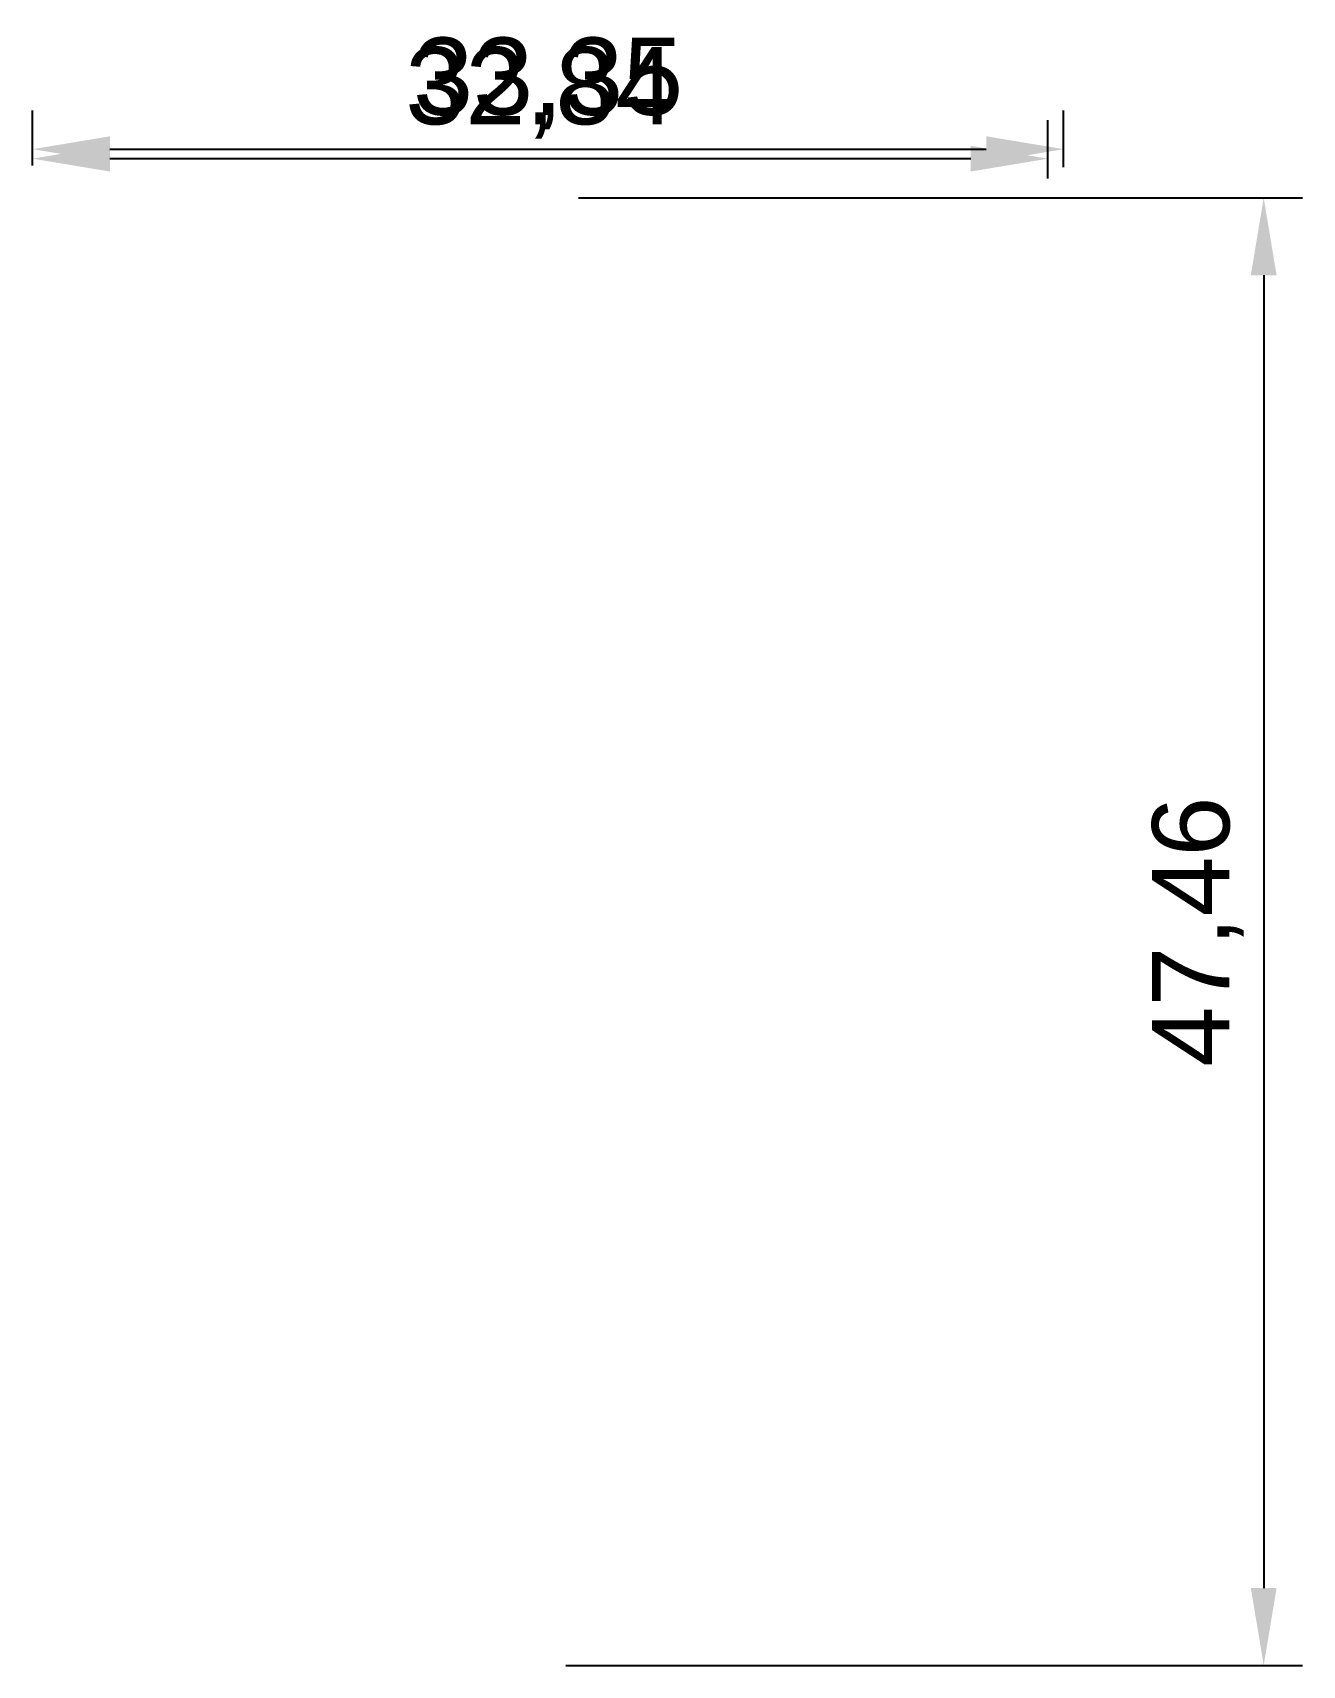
# Model space of a CAD drawing. Header units: millimetres. Extents: x -30 to 11.1, y -43 to 9.8.
import ezdxf

# ---------------------------------------------------------------- set-up
doc = ezdxf.new("R2010")
doc.units = ezdxf.units.MM
doc.styles.get("Standard").update_dxf_attribs({"font": 'arial.ttf'})
doc.dimstyles.new('ISO-25', dxfattribs={"dimtxt": 2.5, "dimasz": 2.5, "dimexe": 1.25, "dimexo": 0.625, "dimtad": 1, "dimtxsty": 'Standard', "dimcen": 2.5, "dimadec": 0, "dimazin": 0, "dimtfac": 1, "dimtmove": 0, "dimatfit": 3, "dimfxl": 1, "dimarcsym": 0})

# ---------------------------------------------------------------- blocks, each defined once
blk = doc.blocks.new('*D1')
at = {"color": 0, "lineweight": -2, "transparency": 16777216}
for p, q in [((-30.003, 5.488), (-30.003, 6.956)), ((2.84, 5.061), (2.84, 6.956)), ((-27.503, 5.706), (0.34, 5.706))]:
    blk.add_line(p, q, dxfattribs=at)
at = {"color": 0, "transparency": 16777216}
for points in [[(-27.503, 6.122), (-27.503, 5.289), (-30.003, 5.706)], [(0.34, 6.122), (0.34, 5.289), (2.84, 5.706)]]:
    blk.add_solid(points, dxfattribs=at)
at = {"layer": 'Defpoints', "color": 0, "transparency": 16777216}
for p in [(2.84, 5.706), (-30.003, 4.863), (2.84, 4.436)]:
    blk.add_point(p, dxfattribs=at)
at = {"color": 0, "transparency": 16777216, "insert": (-13.582, 7.833), "char_height": 2.5, "attachment_point": 5}
blk.add_mtext('32,84', dxfattribs=at)
blk = doc.blocks.new('*D2')
at = {"color": 0, "lineweight": -2, "transparency": 16777216}
for p, q in [((-12.35, 4.437), (11.068, 4.437)), ((9.818, 1.937), (9.818, -40.521)), ((-12.758, -43.021), (11.068, -43.021))]:
    blk.add_line(p, q, dxfattribs=at)
at = {"color": 0, "transparency": 16777216}
for points in [[(9.401, 1.937), (10.235, 1.937), (9.818, 4.437)], [(9.401, -40.521), (10.235, -40.521), (9.818, -43.021)]]:
    blk.add_solid(points, dxfattribs=at)
at = {"layer": 'Defpoints', "color": 0, "transparency": 16777216}
for p in [(-12.975, 4.437), (-13.383, -43.021), (9.818, -43.021)]:
    blk.add_point(p, dxfattribs=at)
at = {"color": 0, "transparency": 16777216, "insert": (7.691, -19.292), "char_height": 2.5, "attachment_point": 5, "rotation": 90}
blk.add_mtext('47,46', dxfattribs=at)
blk = doc.blocks.new('*D5')
at = {"color": 0, "lineweight": -2, "transparency": 16777216}
for p, q in [((-30.003, 5.488), (-30.003, 7.263)), ((3.343, 5.432), (3.343, 7.263)), ((-27.503, 6.013), (0.843, 6.013))]:
    blk.add_line(p, q, dxfattribs=at)
at = {"color": 0, "transparency": 16777216}
for points in [[(-27.503, 6.43), (-27.503, 5.596), (-30.003, 6.013)], [(0.843, 6.43), (0.843, 5.596), (3.343, 6.013)]]:
    blk.add_solid(points, dxfattribs=at)
at = {"layer": 'Defpoints', "color": 0, "transparency": 16777216}
for p in [(3.343, 6.013), (-30.003, 4.863), (3.343, 4.807)]:
    blk.add_point(p, dxfattribs=at)
at = {"color": 0, "transparency": 16777216, "insert": (-13.33, 8.14), "char_height": 2.5, "attachment_point": 5}
blk.add_mtext('33,35', dxfattribs=at)

msp = doc.modelspace()

# ---------------------------------------------------------------- dimensions: what is measured, and where the dimension line sits
for base, p2, picture, middle in [((3.343, 6.013), (3.343, 4.807), '*D5', (-13.33, 8.14)), ((2.84, 5.706), (2.84, 4.436), '*D1', (-13.582, 7.833))]:
    dim = msp.add_linear_dim(base=base, p1=(-30.003, 4.863), p2=p2, dimstyle='ISO-25')
    dim.commit()
    dim.dimension.update_dxf_attribs({"geometry": picture, "text_midpoint": middle})
dim = msp.add_linear_dim(base=(9.818, -43.021), p1=(-12.975, 4.437), p2=(-13.383, -43.021), angle=90, dimstyle='ISO-25')
dim.commit()
dim.dimension.update_dxf_attribs({"geometry": '*D2', "text_midpoint": (9.818, -19.292), "dimtype": 160})

doc.saveas('drawing.dxf')
